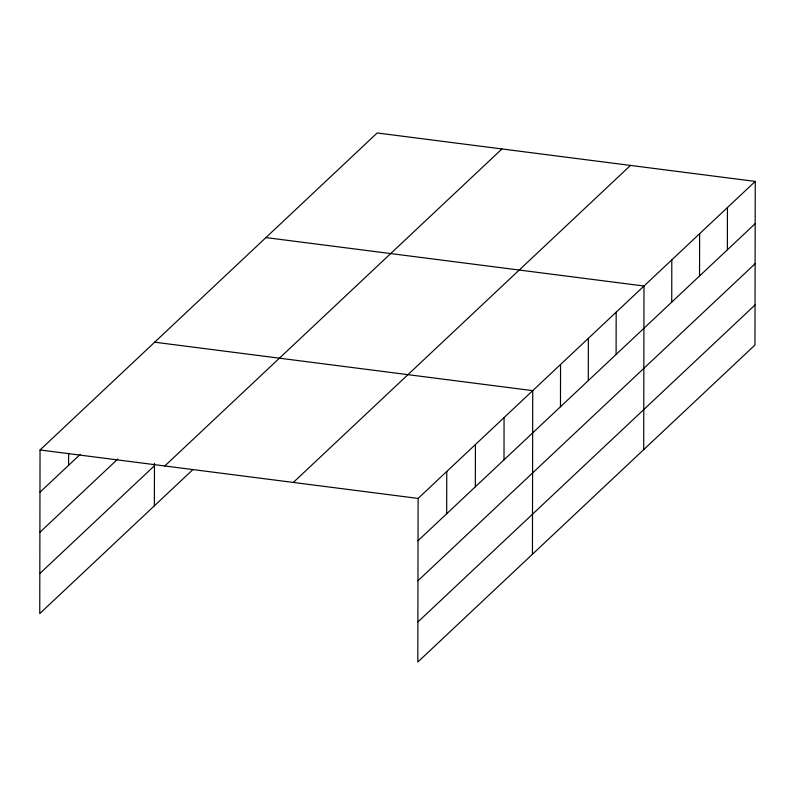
<?xml version="1.0" encoding="UTF-8"?>
<svg xmlns="http://www.w3.org/2000/svg" width="795" height="795" viewBox="0 0 795 795"><rect width="100%" height="100%" fill="white"/><g stroke="black" fill="none" stroke-linecap="round" stroke-linejoin="round"><path stroke-width="1.19" d="M755.25 181.409L418.1 498.425L417.812 662.036L754.962 345.02L755.25 181.409L377.188 132.964L40.038 449.98L39.75 613.591L192.966 469.527M68.618 465.304L68.638 453.22M154.379 505.809L154.459 463.336M446.681 513.739L446.76 471.475M475.34 486.798L475.42 444.534M504 459.848L504.07 417.584M532.441 554.244L532.73 390.643L154.667 342.198M560.475 406.752L560.545 364.488M588.29 380.596L588.36 338.332M616.105 354.441L616.175 312.177M643.702 449.632L643.99 286.021L265.928 237.586M671.735 302.14L671.805 259.876M699.55 275.984L699.62 233.72M727.365 249.829L727.435 207.565M39.959 492.244L80.265 454.352M39.889 532.292L117.809 459.033M39.82 573.543L154.449 465.761M164.794 465.969L501.943 148.953M293.335 482.436L630.485 165.42M418.031 540.689L755.18 223.673M417.961 580.738L755.111 263.721M417.882 621.988L755.031 304.972M40.038 449.98L418.1 498.425"/></g></svg>
